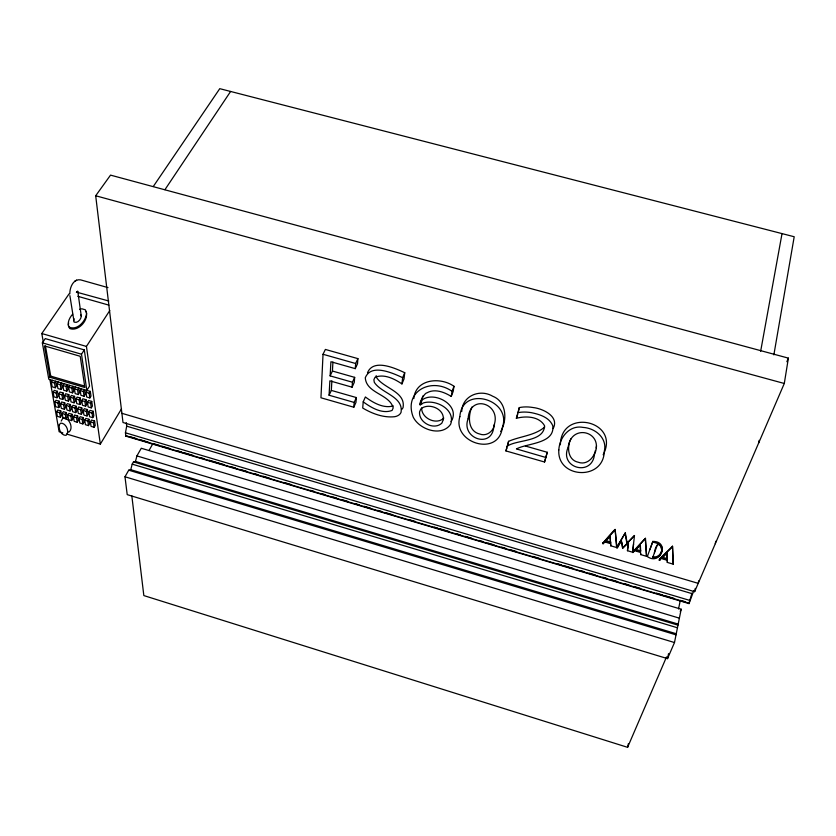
<?xml version="1.0" encoding="UTF-8"?>
<svg xmlns="http://www.w3.org/2000/svg" width="836" height="836" viewBox="0 0 836 836"><rect width="100%" height="100%" fill="white"/><g stroke="black" fill="none" stroke-linecap="round" stroke-linejoin="round"><path stroke-width="1.25" d="M610.52 542.815L609.987 536.461L605.483 541.341L610.186 535.688L610.52 542.815L605.065 541.185L604.867 541.958C597.092 549.283 614.993 528.822 615.139 529.439L616.801 546.754M602.85 543.609L603.049 542.595M633.176 552.46L634.963 549.963L632.883 552.523L633.051 551.676L645.476 538.3L632.601 552.22L627.46 550.715L628.421 542.825L622.663 548.322L621.388 540.296M632.695 552.387L632.883 551.352M353.806 407.216L354.171 402.43L329.081 395.229L329.865 380.85L352.081 387.183L352.447 382.23L330.136 375.876L330.91 361.748L355.279 368.645L357.515 363.754L357.902 358.623L325.371 349.438L323.03 354.286L320.951 397.779L353.806 407.216L355.979 402.356L356.345 397.56L331.328 390.402L331.871 380.798M662.248 550.652C663.356 544.957 657.044 542.825 652.623 542.188L649.906 549.67M330.136 375.876L332.425 371.038L332.927 362.03M661.631 550.746L661.788 548.05L660.628 545.26M69.827 293.854C69.681 287.772 73.15 278.576 80.632 279.882L107.99 287.605M659.468 559.169L659.938 559.493L661.6 557.779L659.468 560.339L659.834 558.709L672.499 546.19L673.21 564.154L667.306 562.419L667.389 559.503L667.306 562.419M332.425 371.038L354.663 377.36L354.297 382.313L352.081 387.183M355.279 368.645L355.666 363.514L357.902 358.623M393.265 405.93C383.546 408.731 373.044 402.712 365.374 396.964L363.221 401.844L362.709 408.031C372.25 413.695 383.557 417.958 394.801 416.694A14.745 9.332 22.9 0 0 401.04 412.42C403.715 396.483 381.404 393.38 374.298 382.313L373.88 379.711L375.04 377.287C384.09 373.598 394.393 378.802 401.938 383.923L404.018 378.969L404.739 372.72C394.885 368.101 373.253 358.32 367.464 372.866M632.601 552.22L634.482 535.51L626.895 543.41L634.482 535.51M632.779 551.457L633.563 543.964M86.63 313.072C86.045 320.731 77.602 330.659 69.482 327.252L68.51 325.821M77.863 291.952L81.291 316.196C81.04 319.394 77.518 323.542 74.122 322.121L69.879 295.62M401.938 383.923L402.649 377.684L404.739 372.72M73.568 320.721L74.049 318.725M628.473 543.181L627.46 550.715M68.353 325.131L68.636 322.842M452.057 391.332C431.804 376.9 403.255 391.039 413.183 417.018C419.233 429.599 441.627 437.301 450.656 424.239C455.829 409.326 435.472 398.908 423.131 403.015C415.429 409.88 423.842 392.941 426.882 392.878C434.73 388.353 444.229 392.084 451.252 396.452L452.057 391.332L453.99 386.295C440.582 376.702 415.513 378.781 413.82 398.594M453.99 386.295L453.185 391.426L451.252 396.452M784.293 383.484L788.39 358.132L110.53 175.121L95.691 195.76L122.996 422.504L694.622 591.689L784.293 383.484L95.691 195.76M758.712 442.892L759.14 440.373M773.864 354.872L794.2 236.745L219.763 88.668L153.27 186.522M596.131 448.065L596.538 445.787M760.645 351.298L782.026 233.61M560.381 444.773C560.998 407.226 620.939 420.916 603.164 454.774M715.292 543.703L715.752 541.258M661.798 549.973C661.537 554.31 657.409 559.096 652.749 557.403L652.916 556.63C656.866 558.124 660.753 554.644 661.621 550.934M693.838 590.55L689.031 603.592L125.839 436.131L125.442 432.808L126.706 426.172L126.288 422.629M694.622 591.689L695.259 588.429M698.708 580.811L698.217 583.35L121.889 413.318M674.485 642.539L681.183 609.214L141.284 448.253L136.905 455.913L135.484 461.441L133.478 461.9L132.192 464.147L130.771 469.696L128.734 470.187L124.982 476.771L127.208 494.64L667.525 658.643L674.485 642.539L124.982 476.771M667.525 658.643L668.549 653.616M678.539 608.963L680.295 600.3M61.195 421.093L63.024 417.854C69.095 417.352 73.798 427.771 69.2 431.867L68.092 432.045M525.395 446.027L547.267 452.286L544.549 462.015L505.916 450.917L508.581 441.324C520.326 436.225 534.8 435.619 544.748 426.997M507.619 445.839L508.581 441.324M673.21 564.154L672.499 546.19M506.877 446.414C516.47 439.308 544.006 442.422 544.549 425.733C539.262 416.265 525.792 415.764 516.366 418.313L519.281 407.602A28.894 18.705 17.9 0 1 533.149 407.54C542.877 408.605 559.639 416.474 553.15 428.575M518.32 412.075L519.281 407.602M667.118 552.366L662.091 557.957L667.191 559.451L667.159 553.62M131.827 495.873L143.834 595.577L627.596 747.332L628.39 743.632M659.771 560.277L659.938 559.493M659.28 560.193L659.458 559.42M659.468 560.339L659.646 559.566M419.996 404.812L422.88 395.94M652.623 542.188L652.801 541.414C670.273 541.143 660.67 566.171 647.325 556.557L647.503 555.773M634.785 550.736L640.533 552.45L640.669 554.592L646.542 556.316L645.476 538.3M640.115 545.281L640.292 544.508L635.6 549.356L640.669 550.84L640.491 551.614L635.423 550.13L640.115 545.281L640.491 551.614M640.669 554.592L640.846 553.819M632.883 552.523L633.364 551.687M461.733 411.573C462.141 395.825 479.948 388.615 492.665 396.222C506.731 401.677 507.41 420.132 500.691 431.543M622.663 548.322L621.88 542.71M621.2 541.07L617.355 547.705L616.634 547.664L625.318 532.825L627.084 542.637M616.634 547.664L625.318 532.825M617.146 547.831L620.782 541.341M617.355 547.705L617.543 546.932M544.549 462.015L547.267 452.286M610.782 542.888L610.771 545.814L616.613 547.528L615.139 529.439M610.771 545.814L610.959 545.041M603.038 543.755L605.065 541.185M603.331 543.682L603.529 542.919M471.901 407.017C467.878 416.129 467.742 431.261 479.76 434.03C486.625 436.747 493.648 431.198 494.504 424.291M77.549 291.827L77.738 291.2M689.366 601.627L692.009 593.132M662.216 550.987L660.032 555.094L656.991 557.278M516.366 418.313L517.735 414.217M505.916 450.917L506.94 447.866M652.801 541.414L647.325 556.557M652.749 557.403L657.347 544.842M654.389 552.878C655.643 544.152 659.823 541.143 661.684 549.785M570.988 438.764C566.735 446.842 567.613 460.082 578.282 462.245C586.496 465.359 593.968 458.128 595.431 450.385M420.205 404.864L422.201 399.89C434.72 390.569 461.273 405.805 451.064 421.595M680.243 611.419L681.183 609.214M786.864 361.716L788.39 358.132M627.596 747.332L666.511 656.95M354.171 402.43L356.345 397.56M352.447 382.23L354.663 377.36M329.081 395.229L331.328 390.402M149.027 450.479L152.81 443.791M66.629 434.02L100.341 444.104L121.513 408.825M94.123 427.28L95.231 425.482L94.572 420.968L91.49 420.059L90.382 421.856L91.051 426.36L94.123 427.28L93.465 422.776L94.572 420.968M92.723 417.655L93.831 415.858L93.172 411.27L90.058 410.351L88.94 412.158L89.619 416.736L92.723 417.655L92.054 413.078L93.172 411.27M88.491 425.608L89.598 423.81L88.929 419.296L85.847 418.387L84.729 420.174L85.418 424.688L88.491 425.608L87.811 421.093L88.929 419.296M82.868 423.925L83.976 422.138L83.287 417.624L80.204 416.704L79.086 418.502L79.796 423.016L82.868 423.925L82.168 419.421L83.287 417.624M91.302 407.874L92.42 406.077L91.751 401.416L88.616 400.486L87.477 402.294L88.167 406.954L91.302 407.874L90.622 403.224L91.751 401.416M87.048 415.973L88.167 414.175L87.477 409.588L84.373 408.668L83.245 410.476L83.945 415.053L87.048 415.973L86.359 411.396L87.477 409.588M77.246 422.264L78.365 420.466L77.654 415.952L74.571 415.043L73.453 416.83L74.185 421.344L77.246 422.264L76.525 417.739L77.654 415.952M89.849 397.936L90.978 396.128L90.298 391.384L87.132 390.454L85.993 392.272L86.693 397.006L89.849 397.936L89.159 393.202L90.298 391.384M85.575 406.191L86.704 404.384L86.003 399.723L82.868 398.803L81.74 400.601L82.451 405.261L85.575 406.191L84.875 401.531L86.003 399.723M81.374 414.29L82.492 412.493L81.792 407.905L78.688 406.986L77.56 408.783L78.281 413.381L81.374 414.29L80.664 409.703L81.792 407.905M71.635 420.592L72.753 418.805L72.021 414.28L68.949 413.371L67.82 415.158L68.573 419.682L71.635 420.592L70.893 416.067L72.021 414.28M86.829 390.412L89.536 386.117L84.3 349.908L45.259 338.601L42.354 342.865L48.801 379.241L86.829 390.412L81.5 354.213L84.3 349.908M84.081 396.233L85.22 394.425L84.509 389.691L83.37 391.499L84.081 396.233L80.925 395.303L80.204 390.569L81.353 388.761M79.859 404.499L80.987 402.701L80.277 398.03L77.142 397.11L76.003 398.908L76.734 403.579L79.859 404.499L79.138 399.838L80.277 398.03M75.71 412.618L76.839 410.821L76.107 406.233L73.014 405.314L71.875 407.101L72.617 411.699L75.71 412.618L74.979 408.02L76.107 406.233M70.046 410.936L71.185 409.149L70.433 404.551L67.34 403.631L66.201 405.429L66.964 410.027L70.046 410.936L69.294 406.348L70.433 404.551M66.023 418.92L67.162 417.133L66.399 412.608L63.327 411.699L62.198 413.486L62.972 418.01L66.023 418.92L65.26 414.395L66.399 412.608M78.312 394.54L79.462 392.732L78.73 387.988L77.581 389.795L78.312 394.54L75.167 393.61L74.414 388.865L75.574 387.068M74.143 402.806L75.282 401.008L74.55 396.348L71.415 395.428L70.276 397.225L71.029 401.886L74.143 402.806L73.401 398.145L74.55 396.348M64.403 409.264L65.542 407.477L64.769 402.879L61.676 401.959L60.526 403.746L61.31 408.344L64.403 409.264L63.62 404.666L64.769 402.879M60.432 417.258L61.561 415.471L60.788 410.946L57.726 410.037L56.576 411.824L57.37 416.349L60.432 417.258L59.649 412.733L60.788 410.946M72.554 392.847L73.704 391.039L72.951 386.295L71.802 388.092L72.554 392.847L69.409 391.917L68.646 387.172L69.806 385.365M68.437 401.123L69.587 399.326L68.824 394.655L65.699 393.735L64.55 395.532L65.323 400.204L68.437 401.123L67.674 396.452L68.824 394.655M58.75 407.592L59.899 405.805L59.105 401.196L56.022 400.287L54.862 402.074L55.678 406.672L58.75 407.592L57.956 402.983L59.105 401.196M66.807 391.143L67.956 389.357L67.183 384.602L66.023 386.399L66.807 391.143L63.661 390.224L62.878 385.469L64.038 383.672M62.742 399.441L63.891 397.654L63.108 392.972L59.993 392.053L58.833 393.85L59.638 398.521L62.742 399.441L61.958 394.77L63.108 392.972M61.059 389.461L62.219 387.664L61.425 382.909L60.255 384.706L61.059 389.461L57.924 388.531L57.109 383.776L58.28 381.989M57.057 397.758L58.206 395.971L57.402 391.29L54.288 390.381L53.128 392.168L53.943 396.839L57.057 397.758L56.242 393.087L57.402 391.29M100.341 444.104L86.432 346.428L109.777 310.543M55.322 387.768L56.493 385.981L55.678 381.216L54.497 383.013L55.322 387.768L52.187 386.849L51.351 382.083L52.532 380.296M49.972 377.276L44.444 345.916L80.225 356.293L84.864 387.517L49.972 377.276L50.724 376.127L45.447 346.02M164.932 189.678L230.611 91.469M43.378 342.467L41.8 333.533L69.095 293.844M77.372 291.827L77.675 291.377L76.4 292.454L77.34 292.046L76.546 292.13L108.784 301.002M602.86 543.358L614.951 530.212M72.669 314.158C69.315 317.847 66.326 323.908 69.67 328.496C78.887 332.247 90.518 318.338 85.293 309.769L81.865 308.797L79.639 309.289M659.301 559.942L672.332 546.974M662.091 557.957L666.95 553.139L667.191 559.451M622.851 547.549L628.609 542.052M443.811 418.073C436.34 425.451 421.323 418.209 421.637 407.937M74.791 281.23L75.658 280.708M75.783 280.635L76.63 280.133M125.839 436.131L126.738 435.702M617.334 547.068L616.811 546.629M610.719 542.052L605.682 540.578M667.358 558.678L662.258 557.184M323.03 354.286L355.666 363.514M77.8 296.31L108.879 305.13M545.689 457.428L516.449 448.932C526.931 443.132 554.989 443.874 552.795 425.837C549.44 417.363 539.617 414.374 531.466 412.691A28.988 18.685 17.9 0 0 517.568 412.733M41.8 333.533L86.432 346.428M42.354 342.865L81.5 354.213M50.724 376.127L84.352 385.992M610.593 543.651L604.867 541.958M667.222 560.287L661.433 558.563M51.351 382.083L54.497 383.013M57.109 383.776L60.255 384.706M62.878 385.469L66.023 386.399M68.646 387.172L71.802 388.092M74.414 388.865L77.581 389.795M80.204 390.569L83.37 391.499M85.993 392.272L89.159 393.202M53.128 392.168L56.242 393.087M58.833 393.85L61.958 394.77M64.55 395.532L67.674 396.452M70.276 397.225L73.401 398.145M76.003 398.908L79.138 399.838M81.74 400.601L84.875 401.531M87.477 402.294L90.622 403.224M54.862 402.074L57.956 402.983M60.526 403.746L63.62 404.666M66.201 405.429L69.294 406.348M71.875 407.101L74.979 408.02M77.56 408.783L80.664 409.703M83.245 410.476L86.359 411.396M88.94 412.158L92.054 413.078M126.706 426.172L692.448 593.769M56.576 411.824L59.649 412.733M62.198 413.486L65.26 414.395M67.82 415.158L70.893 416.067M73.453 416.83L76.525 417.739M79.086 418.502L82.168 419.421M84.729 420.174L87.811 421.093M90.382 421.856L93.465 422.776M125.442 432.808L690.327 600.572M635.381 550.098L637.878 550.84M130.489 436.82L136.738 438.681M139.236 439.422L147.982 442.025M152.978 443.508L159.227 445.358M161.724 446.11L170.471 448.702M177.964 450.938L181.715 452.046M184.213 452.788L192.959 455.39M200.452 457.616L204.203 458.734M209.199 460.218L224.194 464.68M231.687 466.906L235.439 468.014M240.434 469.508L246.683 471.358M254.186 473.594L257.927 474.702M262.932 476.186L269.171 478.046M285.421 482.874L291.659 484.734M310.407 490.304L314.158 491.422M321.651 493.648L325.403 494.755M332.895 496.992L336.647 498.099M341.642 499.583L347.891 501.443M355.384 503.669L359.135 504.787M364.13 506.271L370.379 508.131M377.872 510.357L381.624 511.475M386.619 512.959L392.868 514.819M409.107 519.647L415.356 521.497M434.103 527.067L437.845 528.185M440.342 528.927L449.089 531.529M456.592 533.755L460.333 534.873M465.338 536.357L471.577 538.217M479.08 540.443L482.832 541.561M487.827 543.045L494.076 544.894M501.569 547.131L505.32 548.238M510.315 549.722L516.564 551.582M532.804 556.41L539.053 558.27M557.79 563.84L561.541 564.958M564.039 565.7L572.785 568.292M580.278 570.528L584.03 571.636M589.025 573.13L595.274 574.98M602.777 577.206L606.518 578.324M611.513 579.808L617.762 581.668M625.265 583.894L629.006 585.012M634.012 586.496L640.251 588.356M656.5 593.184L662.749 595.033M665.247 595.775L673.994 598.377M681.486 600.614L685.238 601.721M125.787 435.723L689.188 603.216M62.878 432.902L59.137 431.784L49.909 379.471M136.905 455.913L679.386 618.159M135.484 461.441L677.703 623.949M133.478 461.9L677.986 625.15M132.192 464.147L677.453 627.784M130.771 469.696L675.76 633.604M128.734 470.187L676.031 634.848M402.649 377.684C392.763 373.075 371.1 363.211 365.28 377.767C366.335 393.526 389.586 393.965 393.202 407.905L392.084 410.434C382.209 414.28 371.121 407.644 363.221 401.844M85.471 311.013L86.432 312.413M80.737 314.817L81.291 316.196M625.129 533.598L626.895 543.41M376.19 375.667L376.451 377.402C383.525 388.458 405.805 391.572 403.077 407.487A14.693 9.342 22.9 0 1 401.698 409.452M645.298 539.074L646.542 556.316M688.979 602.84L689.031 603.592M640.292 544.508L640.669 550.84M558.824 449.946C556.828 478.401 603.602 481.285 604.313 451.231C607.532 438.127 595.18 428.084 583.1 427.415C569.577 424.688 559.42 437.5 558.824 449.946M468.139 418.7C460.364 438.649 492.812 449.632 493.867 425.754C502.237 403.84 469.654 392.91 468.139 418.7M459.863 416.6C451.879 443.017 498.695 457.407 502.311 427.635C512.604 399.587 462.057 384.55 459.863 416.6M568.187 447.229C558.761 467.909 592.066 477.241 594.469 454.429C604.773 431.679 571.155 422.682 568.187 447.229M59.325 424.698C58.29 428.931 61.112 435.65 66.065 435.337C70.057 431.763 65.929 422.723 60.652 423.162L59.325 424.698M443.268 419.651L441.899 423.068C434.062 430.686 418.522 422.64 419.567 411.887L420.821 408.971C428.44 402.283 444.689 408.741 443.268 419.651"/></g></svg>
